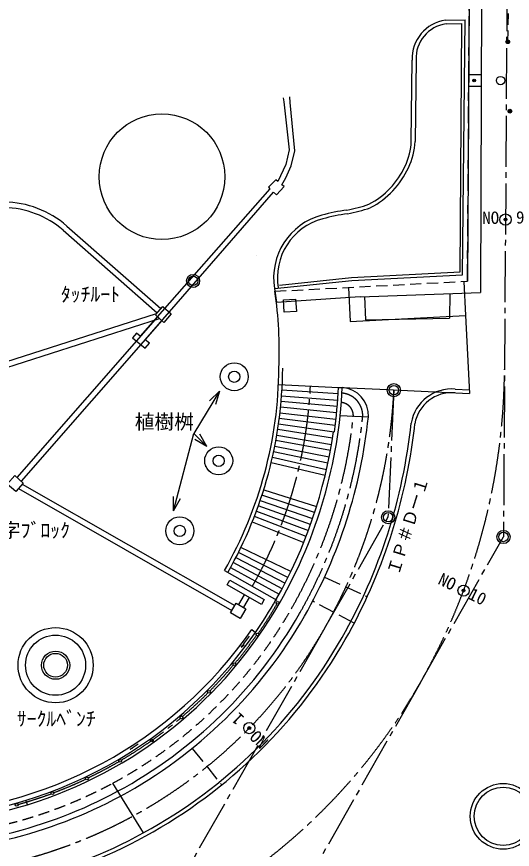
# Model space of a CAD drawing. Units: millimetres, scale not verified. Extents: x -120450 to 121350, y -84600 to 84600.
# Drawn here: x -21775 to 4610, y 317 to 44610 of the extents above; entities that cross this region are included whole.
import ezdxf
from ezdxf.enums import TextEntityAlignment as Align

# ---------------------------------------------------------------- set-up
doc = ezdxf.new("R2010")
doc.units = ezdxf.units.MM
doc.header["$LTSCALE"] = 300
doc.header["$PDMODE"] = 32
doc.header["$PDSIZE"] = 150
for name, pattern in [('CHAIN2', [12, 9, -1, 1, -1]), ('DASHED2', [3, 2, -1]), ('DASHED3', [4, 3, -1])]:
    doc.linetypes.add(name, pattern=pattern)
for name, color, linetype in [('0-0_1', 7, 'Continuous'), ('0-D_スポット', 4, 'Continuous'), ('1-1', 3, 'Continuous'), ('1-3', 3, 'Continuous'), ('1-5', 7, 'Continuous'), ('1-8', 7, 'Continuous'), ('3-0', 6, 'Continuous')]:
    doc.layers.add(name, color=color, linetype=linetype)
doc.styles.add('ＭＳ ゴシック', font='')
doc.styles.get('ＭＳ ゴシック').set_extended_font_data('MS Gothic')

msp = doc.modelspace()

# ---------------------------------------------------------------- linework, layer by layer
at = {"layer": '0-0_1'}
for p, q in [((2989.8, 52315.4), (2914.4, 29931.5)), ((1053, 44425.2), (2103.2, 44435.2)), ((1079.9, 44227), (1916.9, 44244.9)), ((-770.5, 37985.2), (-715.3, 42297.8)), ((-515.5, 42307.5), (-570.7, 37977.6)), ((-8046.9, 30148.1), (-7948.2, 29405.8)), ((2023.4, 30528.7), (2118.3, 28711.1)), ((-3492.5, 29712.4), (-7948.2, 29405.8)), ((-3492.5, 29712.4), (2914.4, 29931.5)), ((1279.3, 29875.6), (1264, 28564.1)), ((-7953.7, 29585.7), (-7948.2, 29405.8))]:
    msp.add_line(p, q, dxfattribs=at)
at = {"layer": '0-0_1', "linetype": 'DASHED2'}
for p, q in [((4363.6, 43274.9), (4470.3, 47591.2)), ((-8027.7, 30003.9), (2223.1, 30539.1))]:
    msp.add_line(p, q, dxfattribs=at)
at = {"layer": '0-0_1', "linetype": 'DASHED3'}
msp.add_lwpolyline([(2223.1, 30539.1), (2357.4, 51741), (-1330.6, 51743.3), (-4319.2, 51705.4), (-5168.4, 51702.7), (-9522.9, 51289.5), (-13031.2, 50890.9), (-16669.9, 50245.4), (-20011.2, 49544.9), (-21779.9, 49278), (-23868.6, 48846.9), (-27461.7, 48111.7), (-30661, 47718.2), (-34676.7, 47361.2), (-37823.8, 47244.2), (-41665.7, 47362.5), (-45935.9, 47355), (-49089, 47691), (-49272.3, 47719.8), (-50734.5, 47848), (-50797.4, 47373.5)], dxfattribs=at)
at = {"layer": '0-0_1'}
for points in [[(-8046.9, 30148.1), (-3940.8, 30569.9), (1947.7, 30885.4), (2103.2, 44435.2)], [(-7786.3, 30322.1), (-3960, 30743.8), (1826.7, 31034.6), (1921.4, 44245)], [(-7583, 40289.1), (-7554.9, 40072.2), (-7271.1, 37521.1), (-7438.7, 36751.5), (-7869.3, 35835.4), (-7977.3, 35933.4), (-8375, 35534.3), (-8290.2, 35446.5), (-15191.9, 27607.2), (-15391.1, 27767.1), (-15610, 27528.8), (-14942.9, 26975.9), (-14694.6, 27237.4), (-14939.6, 27426.1), (-8105.6, 35271.2), (-7939.8, 35124.4), (-7542.8, 35573.9), (-7655.2, 35656.3), (-7442.7, 36038.6), (-7167.6, 36677.4), (-6967.1, 37479.4), (-7216.3, 40036), (-7227.8, 40346.3)], [(-4118.3, 30208), (-4023.4, 28390.4), (2118.3, 28711.1)], [(-3263, 29728.2), (-3206.7, 28477.2), (1264, 28564.1)]]:
    msp.add_lwpolyline(points, dxfattribs=at)
for points in [[(2297.7, 40890.8), (2297.7, 41540.8), (2947.8, 41540.8), (2947.8, 40890.8)], [(-7536.8, 28892.2), (-7579.5, 29540.8), (-6930.9, 29583.5), (-6888.2, 28934.9)]]:
    msp.add_lwpolyline(points, close=True, dxfattribs=at)
for centre, radius in [((4363.6, 43274.9), 100), ((3982.3, 41209.9), 225), ((-14040.1, 36095.5), 3341.3), ((4479.7, 39584.3), 100)]:
    msp.add_circle(centre, radius, dxfattribs=at)
for centre, radius, start, end in [((1328.9, 42397.2), 2046.7, 97.74879, 182.78534), ((1328.9, 42397.2), 1846.7, 97.74879, 182.78534), ((-4106.7, 38112.4), 3338.7, 334.20569, 357.81644), ((-4106.7, 38112.4), 3538.7, 334.20569, 357.81644), ((-5007.7, 38443.5), 4295, 297.48224, 335.45944), ((-5007.7, 38443.5), 4495, 297.48224, 335.45944), ((-5225, 40617.1), 6375.3, 279.27876, 290.17943), ((-2509.4, 22931.8), 11517.8, 98.42528, 105.20656), ((-2509.4, 22931.8), 11317.8, 98.42528, 105.20656), ((-5225, 40617.1), 6575.3, 279.27876, 290.17943), ((-4664.2, 30725.8), 3431.7, 104.62279, 189.69052), ((-4664.2, 30725.8), 3231.7, 104.62279, 189.69052)]:
    msp.add_arc(centre, radius, start, end, dxfattribs=at)
at = {"layer": '0-D_スポット'}
msp.add_point((2581.4, 41213.7), dxfattribs=at)
at = {"layer": '1-1'}
for p, q in [((2357.5, 51742.8), (2223.1, 30539.1)), ((2118.3, 28711.1), (2334.7, 24565.8)), ((-7837.5, 25042.4), (-4641, 24892.6)), ((-7673.8, 24434.5), (-4684.2, 24213.6)), ((-4659.2, 24552.9), (-7653.7, 24733.6)), ((-2443.4, 24789.7), (2334.7, 24565.8)), ((1568.4, 24802), (2324.2, 24766.6)), ((-4713.9, 23874.8), (-7697.9, 24135.7)), ((-7758.2, 23539.2), (-4786.8, 23198.5)), ((-4748.1, 23536.4), (-7726, 23837.2)), ((-4830.1, 22861.2), (-7794.3, 23241.6)), ((-4963.8, 22193.8), (-7878.7, 22647.9)), ((-7834.5, 22944.5), (-4877.9, 22524.5)), ((-607, 22701.5), (-578.8, 22956.3)), ((-7926.8, 22352), (-5018.4, 21858.7)), ((-8035, 21762.3), (-5140.9, 21190.8)), ((-5077.4, 21524.3), (-7978.9, 22056.8)), ((-5209, 20858.1), (-8095.1, 21468.6)), ((-5358.4, 20195.7), (-8227.1, 20883.7)), ((-8159.1, 21175.7), (-5281.5, 20526.4)), ((-5913, 18236.1), (-8716.8, 19153.4)), ((-8625.5, 19439), (-5809.6, 18559.5)), ((-8811.9, 18869.1), (-6020.8, 17914.1)), ((-9013.6, 18304.5), (-6249.2, 17274.6)), ((-6132.9, 17593.6), (-8910.9, 18586.1)), ((-9230.5, 17745.5), (-6494.8, 16641.6)), ((-6369.9, 16957.3), (-9120.2, 18024.3)), ((-7332.7, 14785.3), (-9970.3, 16106.5)), ((-7182.6, 15089.8), (-9837.8, 16375.4)), ((-7644.9, 14182.3), (-10246, 15574)), ((-10106.3, 15839.3), (-7486.8, 14482.7)), ((-10709.7, 15148.3), (-7929.9, 13563.1)), ((-10389.2, 15310.7), (-7807.1, 13884))]:
    msp.add_line(p, q, dxfattribs=at)
at = {"layer": '1-1', "linetype": 'DASHED3'}
for p, q in [((-5383.8, 14801), (-3113, 13755.5)), ((-3805.6, 12350.6), (-6017.7, 13515.4)), ((-12431.8, 5689.7), (-10860.6, 3745.1))]:
    msp.add_line(p, q, dxfattribs=at)
at = {"layer": '1-1'}
msp.add_lwpolyline([(-4641, 24892.6), (-4441.2, 24883.3), (-2443.4, 24789.7)], dxfattribs=at)
for centre, radius in [((-7885.2, 13434.7), 75), ((-8955.5, 11745.9), 75), ((-10186.7, 10171.9), 75), ((-11537.6, 8697.9), 75), ((-13006.4, 7339.4), 75), ((-14584.4, 6110.3), 75), ((-16264.2, 5024), 75), ((-18032.7, 4091.4), 75), ((4122.3, 2074.1), 1750), ((4122.3, 2074.1), 1550), ((-19873, 3305.3), 75), ((-21774.7, 2683.6), 75)]:
    msp.add_circle(centre, radius, dxfattribs=at)
at = {"layer": '1-1', "linetype": 'DASHED3'}
msp.add_arc((-13838, 36760.2), 6815, 314.87877, 314.8788, dxfattribs=at)
at = {"layer": '1-1'}
for centre, radius, start, end in [((-29852.7, 26813.3), 22057, 357.6781, 8.31697), ((-29870.3, 26074.5), 22057, 330.30632, 359.59785), ((-29870.3, 26074.5), 22257, 330.30632, 359.59785), ((-29870.3, 26074.5), 25457, 330.30632, 357.31787), ((-29870.3, 26074.5), 25257, 351.91551, 357.31786), ((-4553.1, 23387.5), 1500, 357.29558, 85.72246), ((1390.8, 22609), 2200, 85.37009, 169.99968), ((1390.8, 22609), 2000, 85.37009, 169.99968), ((-29870.3, 26074.5), 26957, 330.30632, 354.12804), ((-29870.3, 26074.5), 29257, 330.30632, 353.95032), ((-29870.3, 26074.5), 29457, 330.30632, 353.42488)]:
    msp.add_arc(centre, radius, start, end, dxfattribs=at)
at = {"layer": '1-1', "linetype": 'CHAIN2'}
for centre, start, end in [((-27871.1, 24917.9), 325.33473, 329.93332), ((-27889.7, 24933.6), 320.36331, 324.96188), ((-27894.7, 24938.1), 315.39192, 319.99086), ((-27894.6, 24936.1), 310.42044, 315.01897), ((-27891.7, 24931), 300.47765, 310.048), ((-27890.5, 24927.1), 295.50613, 300.10464), ((-27888.1, 24916.9), 290.53473, 295.13324), ((-27886.7, 24908.5), 285.56284, 290.1618)]:
    msp.add_arc(centre, 23050, start, end, dxfattribs=at)
at = {"layer": '1-3'}
for p in [(4363.6, 43274.9), (4479.7, 39584.3)]:
    msp.add_point(p, dxfattribs=at)
at = {"layer": '1-5'}
for p, q in [((-9818.7, 11077), (-9662.2, 11201.8)), ((-15736.3, 5650.7), (-15590, 5715.3))]:
    msp.add_line(p, q, dxfattribs=at)
at = {"layer": '1-5', "color": 3}
msp.add_arc((-29870.3, 26074.5), 25207, 330.30632, 351.91554, dxfattribs=at)
at = {"layer": '1-5'}
for start, end in [(322.57185, 324.38663), (302.46803, 303.77107)]:
    msp.add_arc((-28083.4, 25055.6), 23000, start, end, dxfattribs=at)
at = {"layer": '1-8', "linetype": 'CHAIN2'}
for p, q in [((4370.1, 53730.1), (4137, 16944.8)), ((-1694.2, 24754.6), (-2011.2, 17987)), ((-4555.6, 23387), (-3054.7, 23316.7)), ((-5367.3, 12101.8), (-2011.2, 17987)), ((-279.2, 9200.4), (4137, 16944.8)), ((-5367.3, 12101.8), (-13071.7, -1408.8)), ((-279.2, 9200.4), (-9707.1, -7332.7))]:
    msp.add_line(p, q, dxfattribs=at)
at = {"layer": '1-8'}
for centre, radius in [((4243.9, 33815.5), 300), ((-12384.6, 30551.9), 250), ((-1696.5, 24743.3), 250), ((-1998.8, 17982.1), 250), ((4135.5, 16933.4), 250), ((2011.5, 14077.6), 300), ((-9391.1, 6768.4), 300)]:
    msp.add_circle(centre, radius, dxfattribs=at)
at = {"layer": '1-8', "color": 3}
for centre in [(-12384.6, 30551.9), (-1696.5, 24743.3), (-1998.8, 17982.1), (4135.5, 16933.4)]:
    msp.add_circle(centre, 350, dxfattribs=at)
at = {"layer": '1-8', "linetype": 'CHAIN2'}
for centre, radius, start, end in [((-29869.8, 26075), 34064, 330.30525, 359.63612), ((-29870.3, 26074.5), 23757, 330.30632, 357.31786), ((-29870.3, 26074.5), 28207, 330.30632, 357.31787), ((-4553.1, 23387.5), 1200, 357.29558, 85.72246), ((-4553.1, 23387.5), 700, 357.29558, 85.72246), ((-29870.3, 26074.5), 26157, 330.30632, 354.12804), ((-29870.3, 26074.5), 26657, 330.30632, 354.12804), ((-28083.4, 25055.6), 26150, 268.82137, 330.30617), ((-28077.1, 25052.1), 32000, 268.82137, 330.30617)]:
    msp.add_arc(centre, radius, start, end, dxfattribs=at)
at = {"layer": '1-8'}
for p in [(4243.9, 33815.5), (2011.5, 14077.6), (-9391.1, 6768.4)]:
    msp.add_point(p, dxfattribs=at)
at = {"layer": '3-0'}
for p, q in [((-19301.5, 33247.8), (-14289.4, 28858.5)), ((-19103.8, 33473.5), (-14091.7, 29084.1)), ((-24194.3, 25661.5), (-14327.2, 28815.3)), ((-24103, 25375.7), (-14166.7, 28551.7)), ((-14275.4, 28646.8), (-21762.5, 20097.4)), ((-14049.7, 28449.1), (-21536.8, 19899.8)), ((-11726.4, 20685.2), (-11735.7, 20688.4)), ((-21682.2, 19506.1), (-10317.5, 13025.2)), ((-21480.5, 19736.4), (-10168.8, 13285.8)), ((-10574.2, 14380.4), (-10425.6, 14641)), ((-10425.6, 14641), (-8601.4, 13600.7)), ((-8750, 13340.1), (-10574.2, 14380.4)), ((-9663.3, 13862), (-9964.2, 13341.8)), ((-10391.8, 12894.9), (-10094.5, 13416.1)), ((-10094.5, 13416.1), (-9573.3, 13118.9)), ((-9403.6, 13711.7), (-9703.6, 13193.2)), ((-8601.4, 13600.7), (-8750, 13340.1)), ((-9257.2, 12017.7), (-9057.3, 11856.7)), ((-21203.1, 2690), (-21278.3, 2928.4))]:
    msp.add_line(p, q, dxfattribs=at)
at = {"layer": '3-0', "color": 3}
for p, q in [((-10973.9, 24692.9), (-12340.6, 22445.8)), ((-16665.5, 3832), (-15035.8, 1189.3))]:
    msp.add_line(p, q, dxfattribs=at)
at = {"layer": '3-0', "color": 7}
for p, q in [((-10973.9, 24692.9), (-11516.2, 24174.8)), ((-10973.9, 24692.9), (-11184.5, 23973.1)), ((-11649.2, 21742.9), (-12018.8, 22395.5)), ((-11649.2, 21742.9), (-12295.6, 22123.3)), ((-13426.3, 18330.8), (-13429.2, 19080.8)), ((-13426.3, 18330.8), (-13053.8, 18981.7))]:
    msp.add_line(p, q, dxfattribs=at)
at = {"layer": '3-0'}
for points in [[(-13936.8, 28350.3), (-14388.2, 28745.6), (-13992.9, 29197), (-13541.5, 28801.7)], [(-21819.3, 19349.6), (-22270.6, 19744.9), (-21875.3, 20196.3), (-21424, 19801)]]:
    msp.add_lwpolyline(points, close=True, dxfattribs=at)
at = {"layer": '3-0', "color": 3}
msp.add_lwpolyline([(-13426.3, 18330.8), (-12340.6, 22445.8), (-11649.2, 21742.9)], dxfattribs=at)
at = {"layer": '3-0'}
msp.add_lwpolyline([(-9573.3, 13118.9), (-9870.5, 12597.7), (-10391.8, 12894.9)], dxfattribs=at)
for centre, radius in [((-10193.5, 25456.3), 745), ((-10193.5, 25456.3), 300), ((-11021.6, 20984.5), 745), ((-11021.6, 20984.5), 300), ((-13091.9, 17257.9), 745), ((-13091.9, 17257.9), 300), ((-19702.6, 10111.1), 2000), ((-19702.6, 10111.1), 1600), ((-19702.6, 10111.1), 750), ((-19702.6, 10111.1), 630)]:
    msp.add_circle(centre, radius, dxfattribs=at)
for centre, radius, start, end in [((-22496.8, 29599.2), 5150, 48.78964, 89.36655), ((-22496.8, 29599.2), 4850, 48.78958, 89.36661), ((-28083.4, 25055.6), 22900, 271.39539, 325.29578), ((-28083.4, 25055.6), 23150, 268.82137, 325.25102), ((-28083.4, 25055.6), 24900, 268.82137, 298.38815), ((-28083.4, 25055.6), 24600, 268.82137, 298.34821), ((-28083.4, 25055.6), 23400, 268.82137, 287.09938), ((-28083.4, 25055.6), 27400, 268.82137, 298.68703), ((-28083.4, 25055.6), 27200, 268.82137, 298.66515)]:
    msp.add_arc(centre, radius, start, end, dxfattribs=at)
at = {"layer": '3-0', "color": 3}
for radius, start in [(23400, 287.09938), (23150, 325.25102), (24600, 298.34821), (24900, 298.38815), (27200, 298.66515), (27400, 298.68703)]:
    msp.add_arc((-28083.4, 25055.6), radius, start, 330.30617, dxfattribs=at)
at = {"layer": '3-0', "color": 3, "linetype": 'DASHED2'}
msp.add_arc((-28083.4, 25055.6), 24100, 298.27942, 330.30617, dxfattribs=at)
at = {"layer": '3-0', "linetype": 'DASHED2'}
msp.add_arc((-28083.4, 25055.6), 24100, 268.82137, 298.27942, dxfattribs=at)

# ---------------------------------------------------------------- texts
at = {"layer": '1-8', "style": 'ＭＳ ゴシック'}
for s, rotation, p in [('NO\u30009', 0.895, (3017.8, 33375.8)), ('ＩＰ＃Ｄー１', 72.749, (-1252.7, 14786.5)), ('NO\u300010', 333.997, (514.9, 14277.4)), ('NO\u30001', 136.226, (-8189.5, 6234.4))]:
    msp.add_text(s, height=659.8, rotation=rotation, dxfattribs=at).set_placement(p, align=Align.BOTTOM_LEFT)
at = {"layer": '3-0', "style": 'ＭＳ ゴシック'}
for s, p in [('ﾀｯﾁﾙｰﾄ', (-19422.1, 29227.8)), ('植樹桝', (-15490.6, 22445.8)), ('点字ﾌﾞﾛｯｸ', (-23662.8, 16675.2)), ('ｻｰｸﾙﾍﾞﾝﾁ', (-21767.1, 6649.1))]:
    msp.add_text(s, height=769.8, dxfattribs=at).set_placement(p, align=Align.BOTTOM_LEFT)

doc.saveas('drawing.dxf')
